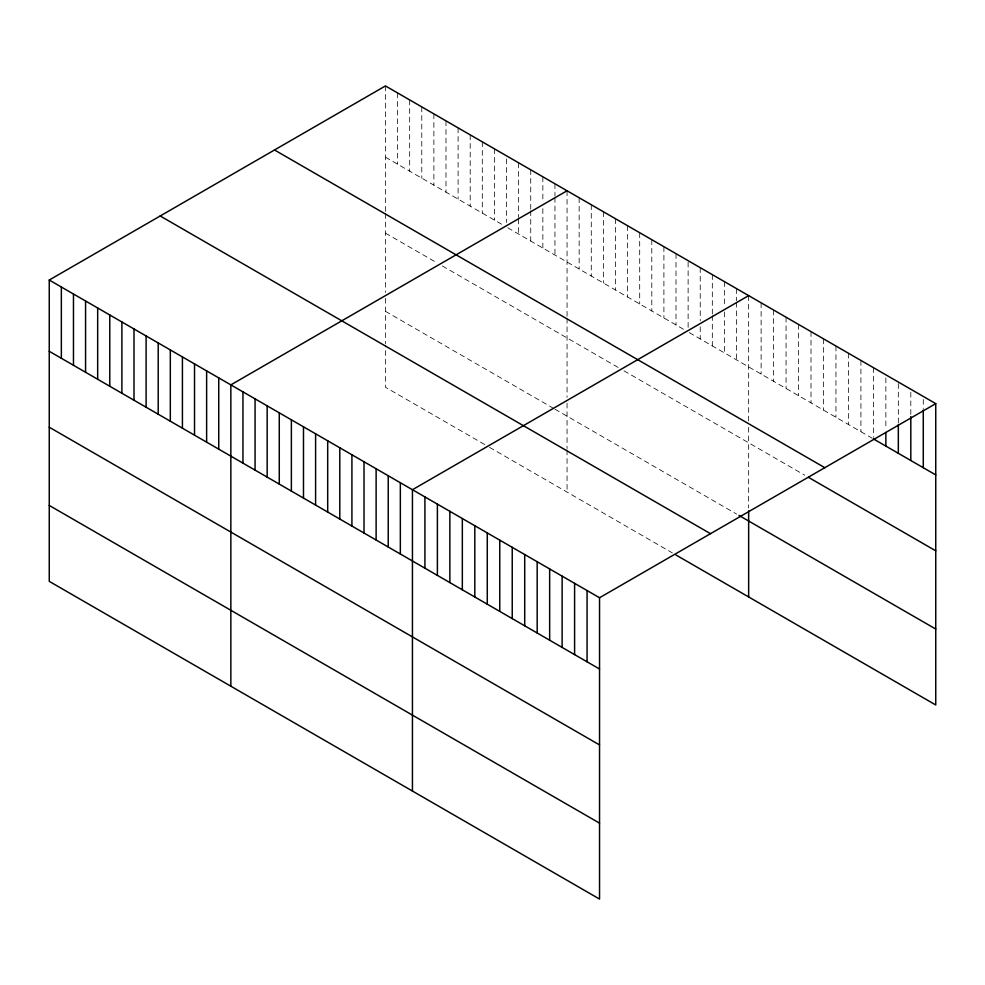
<?xml version="1.0" encoding="UTF-8"?>
<svg xmlns="http://www.w3.org/2000/svg" width="985" height="985" viewBox="0 0 985 985"><rect width="100%" height="100%" fill="white"/><g stroke="black" fill="none" stroke-linecap="round" stroke-linejoin="round"><path stroke-width="0.74" stroke-dasharray="4.92 3.69" d="M385.455 85.929L385.455 212.021M385.455 157.194L502.892 224.999M507.731 227.794L684.489 329.84M689.328 332.635L872.131 438.177M385.455 233.113L437.512 263.167M442.351 265.962L619.109 368.008M623.948 370.816L804.782 475.213M385.455 311.334L553.73 408.492M554.949 409.194L736.546 514.035M484.731 444.567L385.455 387.253L385.455 345.082M489.57 447.362L672.373 552.905M923.277 399.467L923.277 408.566M910.805 392.264L910.805 415.017M898.332 383.547L898.332 422.971M885.86 377.871L885.86 429.423M873.387 367.627L873.387 437.377M860.915 360.436L860.915 431.701M848.442 353.233L848.442 424.498M835.957 346.031L835.957 417.295M823.485 338.828L823.485 410.092M811.012 331.625L811.012 402.89M798.539 324.422L798.539 395.687M786.067 317.219L786.067 388.484M773.594 310.016L773.594 381.281M761.122 302.814L761.122 374.091M748.649 295.623L748.649 421.715M748.649 427.342L748.649 507.989M736.546 288.63L736.546 300.757M736.546 302.272L736.546 359.894M724.443 281.636L724.443 305.904M724.443 311.962L724.443 352.901M712.327 274.643L712.327 314.067M712.327 315.594L712.327 345.92M700.224 267.661L700.224 320.728M700.224 326.798L700.224 338.926M688.121 262.182L688.121 328.904M676.005 253.674L676.005 324.952M663.902 246.693L663.902 317.958M651.799 239.7L651.799 310.964M639.696 232.706L639.696 303.971M627.58 225.725L627.58 296.99M615.477 218.732L615.477 289.996M603.374 211.738L603.374 283.003M591.271 204.757L591.271 276.022M579.155 197.763L579.155 269.028M567.052 190.77L567.052 316.875M567.052 318.278L567.052 397.349M567.052 403.148L567.052 448.52M567.052 449.923L567.052 492.094M554.949 183.789L554.949 195.916M554.949 197.431L554.949 255.053M542.846 176.795L542.846 202.565M542.846 208.635L542.846 248.06M530.73 169.802L530.73 209.226M530.73 210.741L530.73 241.066M518.627 162.821L518.627 217.402M518.627 218.916L518.627 234.085M506.524 158.856L506.524 222.548M494.408 148.833L494.408 220.098M482.305 141.84L482.305 213.117M470.202 134.859L470.202 206.124M458.099 127.865L458.099 199.13M445.983 120.872L445.983 192.149M433.88 113.891L433.88 185.155M421.777 106.897L421.777 178.162M409.674 99.904L409.674 171.168M397.558 92.922L397.558 164.187M385.455 213.437L385.455 292.508M385.455 298.295L385.455 343.666"/><path stroke-width="1.48" d="M49.25 280.036L599.545 597.747L599.545 899.071L49.25 581.359L49.25 280.036L385.455 85.929L935.75 403.641L935.75 704.964L676.005 555.011M567.052 190.77L230.847 384.876L230.847 686.2M748.649 295.623L412.444 489.73L412.444 791.053M599.545 597.747L935.75 403.641M873.387 438.904L935.75 474.905M274.507 149.979L824.802 467.69M808.525 477.368L935.75 550.824M738.959 515.426L935.75 629.046M160.198 215.986L710.493 533.685M49.25 351.3L599.545 669.012M49.25 427.219L599.545 744.931M49.25 505.44L599.545 823.152M923.277 410.08L923.277 467.703M910.805 416.532L910.805 460.5M898.332 424.486L898.332 453.297M885.86 432.452L885.86 446.094M748.649 510.883L748.649 596.947M587.072 590.544L587.072 661.809M574.6 583.342L574.6 654.606M562.127 576.139L562.127 647.404M549.655 568.936L549.655 640.201M537.182 561.733L537.182 633.01M524.71 554.543L524.71 625.807M512.237 547.34L512.237 618.605M499.752 540.137L499.752 611.402M487.279 532.934L487.279 604.199M474.807 525.731L474.807 596.996M462.334 518.529L462.334 589.793M449.862 511.326L449.862 582.591M437.389 504.123L437.389 575.388M424.917 496.92L424.917 568.197M400.341 482.736L400.341 554.001M388.225 475.743L388.225 547.007M376.122 468.749L376.122 540.026M364.019 461.768L364.019 533.033M351.916 454.774L351.916 526.039M339.8 447.781L339.8 519.058M327.697 440.8L327.697 512.065M315.594 433.806L315.594 505.071M303.491 426.813L303.491 498.078M291.375 419.832L291.375 491.096M279.272 412.838L279.272 484.103M267.169 405.845L267.169 477.109M255.066 398.863L255.066 470.128M242.95 391.87L242.95 463.135M218.744 377.895L218.744 449.16M206.628 370.902L206.628 442.166M194.525 363.908L194.525 435.173M182.422 356.927L182.422 428.192M170.319 349.934L170.319 421.198M158.203 342.94L158.203 414.205M146.1 335.959L146.1 407.224M133.997 328.965L133.997 400.23M121.894 321.972L121.894 393.237M109.778 314.978L109.778 386.255M97.675 307.997L97.675 379.262M85.572 301.004L85.572 372.268M73.469 294.01L73.469 365.287M61.353 287.029L61.353 358.294"/></g></svg>
